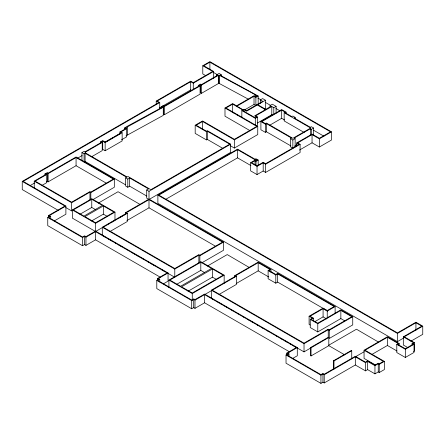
<?xml version="1.0" encoding="UTF-8"?>
<svg xmlns="http://www.w3.org/2000/svg" width="445" height="445" viewBox="0 0 445 445"><rect width="100%" height="100%" fill="white"/><g stroke="black" fill="none" stroke-linecap="round" stroke-linejoin="round"><path stroke-width="0.67" d="M205.69 75.611L202.787 73.931L202.787 65.738L209.89 61.638L331.481 131.837L331.481 140.025L319.36 147.022L312.051 142.806L299.463 150.071M296.72 146.333L296.72 142.923L312.051 134.067L319.36 138.289L330.535 131.837L209.89 62.183L203.732 65.738L213.617 71.45L213.617 78.276M156.217 104.475L156.217 101.065L190.694 81.162L193.269 82.648L212.671 71.45L202.787 65.738M213.617 71.45L193.269 83.193L190.694 81.708L157.163 101.065L159.744 102.55L159.744 108.697M58.334 210.407L22.25 189.576L22.25 181.388L158.798 102.55L156.217 101.065M159.744 102.55L23.196 181.388L65.893 206.041L65.893 214.229L54.123 221.02M44.973 175.308L44.973 173.939L47.265 172.615L48.127 173.116L76.067 156.985L114.321 179.068L114.321 187.262L93.172 199.471M81.941 160.79L81.941 152.602L84.233 151.278L85.095 151.773L101.282 142.422L100.425 141.927L100.425 143.296M100.425 141.927L102.717 140.603L105.153 142.011L121.201 132.744L119.911 132.004L119.911 134.051M124.494 129.395L124.494 128.032L126.502 126.708L162.319 107.184L161.463 106.689L161.463 108.052M161.463 106.689L163.61 105.448L164.472 105.943L199.143 85.924L198.286 85.429L198.286 86.792M198.286 85.429L200.578 84.105L201.44 84.6L217.627 75.255L216.771 74.754L216.771 76.123M216.771 74.754L219.062 73.436L221.21 74.677L221.21 76.039M159.56 107.868L190.694 89.896L191.723 90.491M46.781 174.44L35.172 181.137L71.623 202.186L89.962 191.595L90.825 192.09L113.375 179.068L76.067 157.53L48.127 173.661L47.265 173.166L45.918 173.939L46.781 174.44L46.781 182.628L42.136 185.309M102.717 141.148L102.717 149.342L105.153 150.744L122.147 140.937L122.147 132.744L105.153 142.556L102.717 141.148L101.371 141.927L102.228 142.422L102.228 150.616L91.592 156.757M125.98 135.909L127.593 134.98L127.593 126.792L125.44 128.032L126.586 128.694L126.586 136.882L121.429 139.858M163.61 105.993L163.61 114.181L164.472 114.677L200.089 94.112L200.089 85.924L164.472 106.489L163.61 105.993L162.408 106.689L163.282 107.195L163.282 115.383L127.593 134.98M255.08 96.821L255.208 94.702L219.246 75.261L218.573 75.255L201.44 85.145L200.578 84.65L199.232 85.429L200.089 85.924M34.226 187.962L34.226 181.137L45.835 174.44L44.973 173.939M119.911 132.004L125.64 128.694L124.494 128.032M102.228 142.422L85.095 152.318L85.434 152.518L85.095 152.713L127.12 176.982L127.982 176.481L150.861 189.692L229.72 144.163L207.314 131.225L206.452 131.72L195.188 125.217L195.188 133.405L206.452 139.908L207.314 139.413L222.645 148.263M126.586 128.694L120.856 132.004L122.147 132.744M81.941 152.602L84.088 153.842L85.095 153.264L126.647 177.249L125.64 177.828L125.64 186.021L127.793 187.262L129.656 186.182L146.794 196.078M221.21 74.677L220.208 75.255L258.178 96.014L258.178 104.208M29.815 185.754L34.627 182.978M77.335 158.32L82.147 155.544M105.003 142.344L113.425 137.483M114.626 136.787L120.044 133.661M46.369 181.871L47.265 181.354L48.127 181.849L76.067 165.718L106.755 183.44M200.578 84.65L200.578 92.838L201.44 93.339L218.573 83.443L219.246 83.454L248.505 99.268M125.457 184.753L85.095 161.452L84.088 162.03L84.088 153.842M195.188 125.217L202.586 120.951L234.393 139.313L256.804 126.374L224.992 108.013L224.992 116.201L250.201 130.752M224.992 108.013L232.674 103.579L236.54 105.81L254.023 95.72L255.886 96.793L257.232 96.014L255.08 94.774M234.393 139.858L234.393 148.052L257.75 134.568L257.75 126.374L234.393 139.858L202.586 121.496L196.134 125.217L206.452 131.175L207.314 130.68L230.666 144.163L230.666 152.351L148.997 199.505L146.705 198.181L146.705 189.987L148.569 188.914L129.656 177.994L127.793 179.068L125.64 177.828M241.841 117.402L241.841 110.577L242.848 109.998L232.674 104.124L225.938 108.013L257.75 126.374M258.178 96.014L255.886 97.338L254.023 96.265L236.829 106.194L243.131 109.832L244.138 109.253L246.569 110.66L262.761 101.31L260.325 99.903L260.325 103.318M48.472 217.599L48.472 215.552L64.948 206.041L22.25 181.388M65.893 206.041L49.417 215.552L50.708 216.298L50.708 219.023M34.226 181.137L71.623 202.731L89.962 192.14L90.825 192.635L114.321 179.068M160.495 277.33L95.553 239.838L85.952 245.379L84.522 244.555L82.514 245.712L47.754 225.643L47.754 217.455L49.762 216.298L48.472 215.552M50.708 216.298L48.7 217.455L82.514 236.979L84.522 235.817L85.952 236.645L95.553 231.105L168.054 272.963L168.054 281.151L163.254 283.921M260.325 99.903L262.617 98.579L265.487 100.236L265.487 108.424L264.297 109.114M244.533 109.932L254.023 104.453L255.886 105.532L255.886 97.338M102.617 227.44L95.553 231.517L72.34 218.117L72.34 209.929L91.765 198.709L114.977 212.115L114.977 220.303L113.798 220.981M65.688 207.492L71.623 210.919L72.808 210.235M91.765 199.26L73.286 209.929L83.949 216.081L102.428 205.412L91.765 199.26L91.765 207.448L79.844 214.329M256.459 105.198L257.605 104.536M265.487 100.236L257.75 104.703L265.771 109.337L271.216 106.194L270.07 105.532L270.07 106.895M98.334 203.109L118.047 191.728L140.069 204.439M270.07 105.532L272.362 104.208L276.089 106.355L276.089 113.18M276.089 106.355L273.797 107.679L271.789 106.522L255.597 115.872L257.605 117.029L257.605 125.217L256.459 125.879M103.374 205.957L84.895 216.626L95.553 222.784L114.031 212.115L103.374 205.957L103.374 214.145L91.448 221.032M241.841 110.577L255.313 118.353L257.605 117.029M257.399 123.02L271.789 114.71L272.791 115.294M290.963 145.966L266.344 131.753L265.342 132.332L260.898 129.768L260.898 121.58L281.674 109.581L286.118 112.146L286.118 113.514M284.166 112.73L285.173 112.146L281.674 110.132L261.844 121.58L265.342 123.599L266.344 123.02L292.849 138.323L310.677 128.032L284.166 112.73L284.166 120.918L304.196 132.482M146.705 189.987L148.997 191.311L230.666 144.163M260.898 121.58L265.342 124.144L266.344 123.565L291.564 138.122L290.557 138.701L290.557 146.889L292.849 148.213L292.849 140.025L295.146 138.701L295.146 146.889L293.422 147.885M286.118 112.146L285.111 112.73L291.848 116.612L292.849 116.034L295.146 117.358L295.146 118.726M72.34 209.929L95.553 223.329L114.977 212.115M269.659 125.256L281.674 118.32L284.589 120M47.754 217.455L82.514 237.524L84.522 236.362L85.952 237.191L95.553 231.65L167.109 272.963L157.508 278.503L157.508 279.866M125.357 214.106L125.357 212.738L148.997 199.087L223.501 242.108L223.501 250.296L201.635 262.923M127.303 213.316L103.234 227.217L174.785 268.524L198.859 254.629L199.861 255.208L222.556 242.108L148.997 199.638L126.302 212.738L127.303 213.316L127.303 221.51L109.854 231.584M103.485 236.095L102.289 235.405L102.289 227.217L126.358 213.316L125.357 212.738M403.409 338.178L397.446 341.621L157.88 203.309L157.88 195.121L237.547 149.125L255.024 159.215L255.886 158.72L258.178 160.044L258.178 165.507M108.502 224.041L109.681 223.362M111.445 222.339L112.624 221.66M119.16 217.889L122.742 215.819M123.938 215.13L125.729 214.095M331.481 131.837L319.36 138.834L312.051 134.618L297.666 142.923L300.102 144.325L300.102 152.518L265.626 172.421L263.19 171.013L257.032 174.568L250.641 170.88L250.641 162.692L255.024 160.161L256.025 160.74L257.232 160.044L255.886 159.266L255.024 159.761L237.547 149.67L158.826 195.121L397.446 332.888L415.93 322.213L422.75 326.152L422.75 334.34L410.824 341.226M295.146 117.358L294.139 117.936L310.332 127.287L311.333 126.708L313.625 128.032L313.625 135.536M126.897 220.581L148.997 207.826L215.38 246.152M166.035 199.143L237.547 157.858L250.947 165.596M258.178 160.044L256.025 161.285L255.024 160.706L251.586 162.692L257.032 165.835L263.19 162.28L265.626 163.682L299.157 144.325L296.72 142.923M313.625 128.032L311.333 129.356L310.332 128.777L294.139 138.122L295.146 138.701M250.641 162.692L257.032 166.38L263.19 162.826L265.626 164.233L300.102 144.325M294.74 145.966L297.138 144.581M168.054 272.963L158.453 278.503L159.744 279.249L159.744 281.98M102.289 227.217L174.785 269.075L198.859 255.174L199.861 255.753L223.501 242.108M289.751 351.956L204.589 302.789L194.988 308.335L193.703 307.59L191.695 308.747L156.79 288.594L156.79 280.406L158.798 279.249L157.508 278.503M159.744 279.249L157.736 280.406L191.695 300.013L193.703 298.851L194.988 299.596L204.589 294.056L297.293 347.578L297.293 355.766L292.493 358.536M168.911 287.581L168.911 280.077L200.801 261.666L224.158 275.149L224.158 283.337M200.801 262.211L169.857 280.077L180.592 286.269L211.536 268.407L200.801 262.211L200.801 270.399L176.404 284.483M207.376 266.06L227.228 254.596L249.244 267.473M212.482 268.952L181.538 286.819L192.268 293.01L223.212 275.149L212.482 268.952L212.482 277.14L188.079 291.225M168.911 280.077L192.268 293.561L224.158 275.149M156.79 280.406L191.695 300.559L193.703 299.402L194.988 300.141L204.589 294.601L296.348 347.578L286.747 353.119L286.747 355.166M234.676 277.057L234.676 275.689L258.178 262.122L270.927 269.486L270.927 272.218M327.559 310.916L277.663 282.108L275.8 283.187L268.118 278.754L268.118 270.56L269.982 269.486L258.178 262.672L235.622 275.689L236.484 276.189L236.484 284.377L219.357 294.267M211.325 298.356L211.325 290.168L235.538 276.189L234.676 275.689M204.906 294.451L211.52 290.63M236.484 276.189L212.271 290.168L304.03 343.145L328.243 329.161L329.244 329.739L351.795 316.723L340.848 310.399L317.78 323.721L310.243 319.371L310.243 327.559L317.78 331.909L340.848 318.592L344.886 320.917M236.217 283.537L258.178 270.86L268.802 276.996M270.927 269.486L269.064 270.56L275.8 274.448L277.663 273.375L335.118 306.544L335.118 313.369M268.118 270.56L275.8 274.993L277.663 273.92L334.173 306.544L327.236 310.549L323.081 308.151L309.097 316.223L309.097 324.416L310.198 325.05M335.118 306.544L327.236 311.094L323.081 308.697L310.043 316.223L313.341 318.125L313.341 320.856M310.243 319.371L312.396 318.125L309.097 316.223M313.341 318.125L311.189 319.371L317.78 323.176L340.848 309.853L352.74 316.723L352.74 324.911L329.244 338.478L329.244 330.29L352.74 316.723M314.787 321.679L323.081 316.885L326.647 318.943M297.293 347.578L287.693 353.119L288.983 353.864L288.983 355.911M211.325 290.168L304.03 343.69L328.243 329.706L329.244 330.29M413.533 351.578L414.584 350.966L414.584 342.778L413.005 343.69L414.011 344.269L414.011 352.457L405.328 357.469L396.79 352.54L396.79 344.352L398.219 343.523L387.417 337.288L365.006 350.226L384.352 361.39L384.352 369.584L379.251 372.526L378.244 371.948L374.951 373.85L367.642 369.628L365.495 370.874L355.321 365L324.227 382.95L322.942 382.205L320.934 383.362L286.029 363.209L286.029 355.021L288.037 353.864L286.747 353.119M288.983 353.864L286.975 355.021L320.934 374.629L322.942 373.466L324.227 374.212L355.321 356.261L365.495 362.135L367.642 360.895L374.951 365.111L378.244 363.209L379.251 363.793L383.406 361.39L364.06 350.226L364.06 358.414L375.786 365.184M310.616 347.495L328.382 337.238L328.816 337.482L328.816 345.676L311.049 355.933L310.616 355.683L310.616 347.495L311.049 347.74L311.049 355.933M294.996 346.666L304.03 351.878L328.816 337.482M333.973 369.166L333.544 368.922L333.544 360.728L351.311 350.471L351.739 350.721L351.739 358.909M333.544 360.728L333.973 360.978L351.739 350.721M286.029 355.021L320.934 375.174L322.942 374.017L324.227 374.757L355.321 356.807L365.495 362.681L367.642 361.44L374.951 365.662L378.244 363.76L379.251 364.338L384.352 361.39M364.06 350.226L387.417 336.743L399.165 343.523L399.165 345.57M355.9 356.506L364.221 351.7M157.88 195.121L397.446 333.433L415.93 322.759L421.804 326.152L403.32 336.82L403.32 345.014L407.904 347.662M372.087 354.326L387.417 345.476L397.018 351.022M422.75 326.152L404.266 336.82L414.584 342.778M399.165 343.523L397.735 344.352L405.328 348.735L413.066 344.269L412.059 343.69L412.059 345.053M412.059 343.69L413.639 342.778L403.32 336.82M396.79 344.352L405.328 349.281L414.011 344.269M163.282 107.195L127.593 126.792M234.365 148.063L230.193 145.626M213.494 72.452L217.093 74.532M257.911 98.095L260.909 99.83M265.709 102.6L270.516 105.37M275.917 108.491L280.116 110.916M313.731 130.324L323.932 136.215M290.557 138.701L292.849 140.025M233.87 113.002L235.066 113.698M236.262 114.387L237.458 115.077M378.484 342.088L356.467 329.211L328.382 345.426L344.797 354.904M91.765 207.448L95.909 209.84M103.374 214.145L107.518 216.543M200.801 270.399L204.377 272.462M212.482 277.14L216.654 279.549M104.686 236.79L106.483 237.825M107.679 238.52L108.88 239.21M110.076 239.899L111.873 240.94M115.466 243.014L116.668 243.71M118.465 244.744L122.058 246.819M126.252 249.244L127.454 249.934M131.648 252.354L132.844 253.049M134.64 254.084L135.842 254.779M137.038 255.469L138.239 256.159M140.036 257.199L141.232 257.889M142.433 258.584L143.629 259.274M147.823 261.693L149.62 262.734M150.822 263.423L152.018 264.119M153.219 264.808L155.016 265.849M161.607 269.653L165.201 271.728M166.997 272.763L174.19 276.918M212.526 299.051L213.734 299.746M217.944 302.177L219.151 302.873M220.954 303.918L222.161 304.614M223.362 305.309L224.569 306.004M226.371 307.044L227.579 307.74M231.789 310.171L232.996 310.866M237.207 313.302L238.414 313.998M242.625 316.428L244.433 317.474M248.043 319.555L249.851 320.6M251.052 321.296L252.86 322.336M256.47 324.422L258.278 325.467M261.888 327.548L263.095 328.243M267.306 330.68L268.513 331.375M275.733 335.541L276.94 336.236M281.151 338.673L282.358 339.368M284.16 340.408L285.367 341.104M286.569 341.799L287.776 342.494M289.578 343.54L290.785 344.23M292.588 345.276L293.795 345.971M415.93 322.759L415.93 330.268M405.328 349.281L405.328 357.469M397.446 333.433L397.446 341.621M387.417 337.288L387.417 345.476M379.251 364.338L379.251 372.526M378.244 363.76L378.244 371.948M374.951 365.662L374.951 373.85M367.642 361.44L367.642 369.628M365.495 362.681L365.495 370.874M355.321 356.807L355.321 365M340.848 310.399L340.848 318.592M333.973 360.978L333.973 368.482M328.243 329.706L328.243 337.215M327.236 311.094L327.236 317.919M324.227 374.757L324.227 382.95M323.081 308.697L323.081 316.885M322.942 374.017L322.942 382.205M320.934 375.174L320.934 383.362M319.36 138.834L319.36 147.022M317.78 323.721L317.78 331.909M312.051 134.618L312.051 142.806M311.333 129.356L311.333 134.813M310.332 128.777L310.332 135.597M304.03 343.69L304.03 351.878M281.674 110.132L281.674 118.32M277.663 273.92L277.663 282.108M275.8 274.993L275.8 283.187M273.797 107.679L273.797 114.504M271.789 106.522L271.789 114.71M266.344 123.565L266.344 131.753M265.626 164.233L265.626 172.421M265.342 124.144L265.342 132.332M263.19 162.826L263.19 171.013M258.178 262.672L258.178 270.86M257.032 166.38L257.032 174.568M256.025 161.285L256.025 165.379M255.886 159.266L255.886 160.634M255.313 118.353L255.313 125.178M255.024 160.706L255.024 164.8M254.023 96.265L254.023 104.453M237.547 149.67L237.547 157.858M232.674 104.124L232.674 112.312M219.246 75.261L219.246 83.454M218.918 75.45L218.918 83.643M218.573 75.255L218.573 83.443M209.89 62.183L209.89 69.693M207.314 131.225L207.314 139.413M206.452 131.72L206.452 139.908M204.589 294.601L204.589 302.789M202.586 121.496L202.586 129M201.44 85.145L201.44 93.339M199.861 255.753L199.861 262.578M198.859 255.174L198.859 263.368M194.988 300.141L194.988 308.335M193.703 299.402L193.703 307.59M193.269 83.193L193.269 89.339M192.268 293.561L192.268 300.386M191.695 300.559L191.695 308.747M190.694 81.708L190.694 89.896M174.785 269.075L174.785 277.263M164.472 106.489L164.472 114.677M148.997 191.311L148.997 199.505M148.997 199.638L148.997 207.826M129.656 177.994L129.656 186.182M127.793 179.068L127.793 187.262M105.153 142.556L105.153 150.744M95.553 223.329L95.553 231.517M95.553 231.65L95.553 239.838M90.825 192.635L90.825 199.46M89.962 192.14L89.962 200.328M85.952 237.191L85.952 245.379M85.095 153.264L85.095 161.452M84.522 236.362L84.522 244.555M82.514 237.524L82.514 245.712M76.067 157.53L76.067 165.718M71.623 202.731L71.623 210.919M48.127 173.661L48.127 181.849M47.265 173.166L47.265 181.354M244.138 109.798L242.786 110.577L255.313 117.808L256.659 117.029L254.651 115.872L265.398 109.665L257.316 105.003L246.569 111.206L244.138 109.798"/></g></svg>
